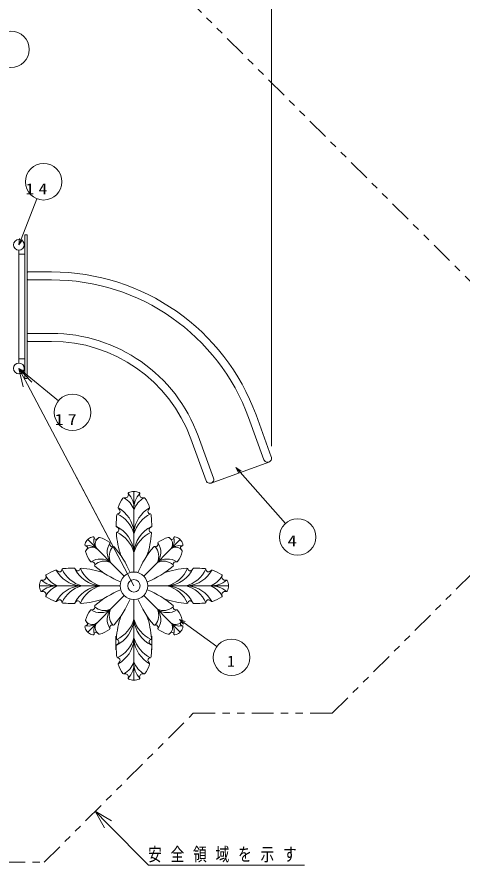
# Model space of a CAD drawing. Units: millimetres on the paper. Extents: x 0 to 420, y -594 to 297.
# Drawn here: x 218 to 278.8, y 106.2 to 222.2 of the extents above; entities that cross this region are included whole.
import ezdxf
from ezdxf.enums import TextEntityAlignment as Align

# ---------------------------------------------------------------- set-up
doc = ezdxf.new("R2010")
doc.units = ezdxf.units.MM
doc.linetypes.add('USER3', pattern=[8, 3, -1, 1, -1, 1, -1])
for name, color, linetype, lineweight in [('2D', 7, 'Continuous', 13), ('2D_DIMENSION', 7, 'Continuous', 13), ('2D_OUTLINE', 7, 'USER3', 13), ('AM_5', 7, 'Continuous', 13)]:
    doc.layers.add(name, color=color, linetype=linetype, lineweight=lineweight)
doc.styles.add('ＭＳ ゴシック', font='')
doc.styles.get('ＭＳ ゴシック').set_extended_font_data('MS Gothic')

msp = doc.modelspace()

# ---------------------------------------------------------------- linework, layer by layer
at = {"layer": '2D'}
for p, q in [((219.375, 192.419), (219.058, 192.419)), ((219.058, 172.753), (219.058, 192.419)), ((219.375, 172.753), (219.375, 192.419)), ((218.225, 174.869), (218.225, 190.303)), ((219.058, 189.753), (218.225, 189.753)), ((219.375, 187.253), (219.375, 177.92)), ((222.708, 187.336), (219.458, 187.336)), ((222.708, 186.253), (219.458, 186.253)), ((222.708, 178.92), (219.458, 178.92)), ((222.708, 177.836), (219.458, 177.836)), ((219.058, 175.42), (218.225, 175.42)), ((219.375, 172.753), (219.058, 172.753)), ((251.74, 161.636), (249.645, 167.391)), ((252.757, 162.007), (250.663, 167.762)), ((244.849, 159.128), (242.754, 164.883)), ((243.831, 158.758), (241.736, 164.513)), ((252.434, 161.312), (244.525, 158.434)), ((233.966, 146.261), (233.967, 157.299)), ((231.841, 154.993), (231.997, 154.763)), ((236.091, 154.993), (235.935, 154.763)), ((231.586, 152.469), (231.792, 152.323)), ((236.347, 152.469), (236.141, 152.323)), ((229.167, 150.97), (228.901, 150.769)), ((238.766, 150.97), (239.032, 150.769)), ((232.633, 145.709), (227.64, 150.701)), ((235.3, 145.709), (240.292, 150.701)), ((235.3, 145.709), (240.292, 150.701)), ((227.371, 149.175), (227.572, 149.44)), ((240.562, 149.175), (240.36, 149.44)), ((223.348, 146.5), (223.578, 146.344)), ((225.872, 146.756), (226.018, 146.549)), ((242.061, 146.756), (241.915, 146.549)), ((244.584, 146.5), (244.355, 146.344)), ((232.08, 144.375), (221.043, 144.376)), ((235.852, 144.375), (246.89, 144.374)), ((232.633, 143.041), (227.64, 138.049)), ((235.3, 143.041), (240.292, 138.049)), ((223.348, 142.25), (223.578, 142.406)), ((225.872, 141.994), (226.018, 142.201)), ((233.966, 142.489), (233.965, 131.451)), ((242.061, 141.994), (241.915, 142.201)), ((244.584, 142.25), (244.355, 142.406)), ((227.371, 139.575), (227.572, 139.309)), ((240.183, 139.786), (240.724, 139.114)), ((240.987, 139.475), (240.183, 139.786)), ((240.856, 139.295), (240.183, 139.786)), ((240.562, 139.575), (240.36, 139.309)), ((245.292, 136.058), (240.856, 139.295)), ((229.167, 137.779), (228.901, 137.981)), ((231.504, 135.605), (231.504, 137.474)), ((236.429, 135.605), (236.429, 137.474)), ((238.766, 137.779), (239.032, 137.981)), ((231.586, 136.281), (231.792, 136.427)), ((236.347, 136.281), (236.141, 136.427)), ((231.841, 133.757), (231.997, 133.986)), ((236.091, 133.757), (235.935, 133.986))]:
    msp.add_line(p, q, dxfattribs=at)
for centre, radius in [((218.225, 191.044), 0.741), ((218.225, 174.129), 0.741), ((233.966, 144.375), 1.886), ((233.966, 144.375), 0.847), ((247.311, 134.584), 2.5)]:
    msp.add_circle(centre, radius, dxfattribs=at)
for centre, radius, start, end in [((219.458, 187.253), 0.0833, 90, 180), ((222.708, 157.587), 29.749, 20, 90), ((219.458, 186.336), 0.0833, 180, 270), ((222.708, 157.587), 28.666, 20, 90), ((219.458, 178.836), 0.0833, 90, 180), ((222.708, 157.587), 21.332, 20, 90), ((219.458, 177.92), 0.0833, 180, 270), ((222.708, 157.587), 20.249, 20, 90), ((252.249, 161.821), 0.542, 199.99999, 20), ((244.34, 158.943), 0.542, 200, 20.00001), ((232.759, 156.838), 0.438, 250.66279, 17.58205), ((233.303, 157.01), 0.133, 116.31686, 197.58205), ((230.922, 154.967), 3.049, 356.84078, 42.46795), ((233.965, 155.672), 1.626, 89.96927, 116.31686), ((237.01, 154.967), 3.049, 137.53205, 183.15922), ((233.967, 155.672), 1.626, 63.68314, 90.03073), ((234.629, 157.01), 0.133, 342.41795, 63.68314), ((235.174, 156.838), 0.438, 162.41795, 289.33721), ((236.402, 153.603), 4.819, 144.88039, 161.77713), ((232.569, 156.298), 0.133, 70.66279, 144.88039), ((231.101, 153.78), 3.041, 19.58944, 60.61982), ((236.831, 153.78), 3.041, 119.38018, 160.41056), ((235.363, 156.298), 0.133, 35.11961, 109.33721), ((231.53, 153.603), 4.819, 18.22287, 35.11961), ((231.732, 154.561), 0.333, 271.19798, 37.30735), ((231.951, 155.068), 0.133, 161.77713, 214.29726), ((229.728, 151.324), 4.262, 6.09104, 60.58347), ((238.204, 151.324), 4.262, 119.41653, 173.90896), ((236.2, 154.561), 0.333, 142.69265, 268.80202), ((235.981, 155.068), 0.133, 325.70274, 18.22287), ((243.885, 152.488), 12.357, 174.6357, 179.57835), ((236.402, 153.603), 4.819, 173.96875, 179.51425), ((231.742, 154.095), 0.133, 91.19798, 173.96875), ((229.862, 150.372), 4.256, 15.35723, 64.59862), ((238.07, 150.372), 4.256, 115.40138, 164.64277), ((236.19, 154.095), 0.133, 6.03125, 88.80202), ((231.53, 153.603), 4.819, 0.48575, 6.03125), ((224.047, 152.488), 12.357, 0.42165, 5.3643), ((231.663, 152.578), 0.133, 179.57835, 234.72801), ((229.719, 148.651), 4.262, 4.76887, 64.43921), ((231.581, 152.065), 0.333, 283.9115, 50.85217), ((238.214, 148.651), 4.262, 115.56079, 175.23113), ((236.351, 152.065), 0.333, 129.14783, 256.0885), ((236.27, 152.578), 0.133, 305.27199, 0.42165), ((228.514, 149.922), 1.167, 97.5718, 130.5477), ((228.378, 150.946), 0.133, 346.74487, 97.5718), ((230.082, 150.545), 1.617, 166.74487, 223.52339), ((228.759, 150.981), 0.255, 192.93452, 303.74969), ((229.237, 150.857), 0.133, 76.40308, 121.62242), ((228.385, 147.338), 3.754, 53.12443, 76.40308), ((243.885, 152.488), 12.357, 184.11118, 198.73327), ((231.694, 151.612), 0.133, 103.9115, 184.11118), ((229.864, 147.826), 4.256, 15.42977, 65.87096), ((238.069, 147.826), 4.256, 114.12904, 164.57023), ((224.047, 152.488), 12.357, 341.26673, 355.88882), ((236.239, 151.612), 0.133, 355.88882, 76.0885), ((239.547, 147.338), 3.754, 103.59692, 126.87557), ((238.696, 150.857), 0.133, 58.37758, 103.59692), ((237.851, 150.545), 1.617, 316.47661, 13.25513), ((239.173, 150.981), 0.255, 236.25031, 347.06548), ((239.554, 150.946), 0.133, 82.4282, 193.25513), ((239.418, 149.922), 1.167, 49.4523, 82.4282), ((227.395, 149.963), 0.133, 172.4282, 283.25513), ((228.419, 149.827), 1.167, 139.4523, 172.4282), ((227.36, 149.582), 0.255, 326.25031, 77.06548), ((227.796, 148.26), 1.617, 46.47661, 103.25513), ((229.078, 149.263), 2.034, 135, 139.4523), ((229.078, 149.263), 2.034, 130.5477, 135), ((229.709, 150.089), 1.035, 133.03295, 219.39926), ((229.094, 150.748), 0.133, 127.13097, 133.03295), ((232.562, 148.961), 2.268, 145.55569, 217.57293), ((232.596, 148.415), 2.014, 138.92047, 204.5637), ((230.558, 150.234), 0.133, 346.75754, 53.12443), ((231.042, 150.093), 0.371, 162.6777, 263.4593), ((231.015, 149.856), 0.133, 263.4593, 304.09515), ((231.165, 149.635), 0.133, 40.66343, 124.09515), ((236.768, 149.635), 0.133, 55.90485, 139.33657), ((236.917, 149.856), 0.133, 235.90485, 276.5407), ((235.337, 148.415), 2.014, 335.4363, 41.07953), ((236.89, 150.093), 0.371, 276.5407, 17.3223), ((235.371, 148.961), 2.268, 322.42707, 34.44431), ((237.374, 150.234), 0.133, 126.87557, 193.24246), ((238.839, 150.748), 0.133, 46.96705, 52.86903), ((238.223, 150.089), 1.035, 320.60074, 46.96705), ((240.136, 148.26), 1.617, 76.74487, 133.52339), ((238.854, 149.263), 2.034, 45, 49.4523), ((238.854, 149.263), 2.034, 40.5477, 45), ((240.572, 149.582), 0.255, 102.93452, 213.74969), ((239.513, 149.827), 1.167, 7.5718, 40.5477), ((240.537, 149.963), 0.133, 256.74487, 7.5718), ((227.484, 149.105), 0.133, 148.37758, 193.59692), ((231.003, 149.956), 3.754, 193.59692, 216.87557), ((227.593, 149.247), 0.133, 136.96705, 142.86903), ((228.252, 148.632), 1.035, 50.60074, 136.96705), ((221.364, 141.216), 13.054, 22.37225, 40.66343), ((246.569, 141.216), 13.054, 139.33657, 157.62775), ((239.68, 148.632), 1.035, 43.03295, 129.39926), ((236.929, 149.956), 3.754, 323.12443, 346.40308), ((240.339, 149.247), 0.133, 37.13097, 43.03295), ((240.448, 149.105), 0.133, 346.40308, 31.62242), ((228.107, 147.783), 0.133, 216.87557, 283.24246), ((229.38, 145.779), 2.268, 52.42707, 124.44431), ((228.248, 147.299), 0.371, 6.5407, 107.3223), ((229.926, 145.745), 2.014, 65.4363, 131.07953), ((238.552, 145.779), 2.268, 55.55569, 127.57293), ((238.006, 145.745), 2.014, 48.92047, 114.5637), ((239.684, 147.299), 0.371, 72.6777, 173.4593), ((239.825, 147.783), 0.133, 256.75754, 323.12443), ((224.739, 141.939), 4.819, 108.22287, 125.11961), ((223.273, 146.39), 0.133, 55.70274, 108.22287), ((227.017, 148.613), 4.262, 209.41653, 263.90896), ((223.78, 146.609), 0.333, 232.69265, 358.80202), ((224.246, 146.599), 0.133, 96.03125, 178.80202), ((227.969, 148.479), 4.256, 205.40138, 254.64277), ((224.739, 141.939), 4.819, 90.48575, 96.03125), ((225.853, 134.456), 12.357, 90.42165, 95.3643), ((225.763, 146.679), 0.133, 35.27199, 90.42165), ((229.691, 148.622), 4.262, 205.56079, 265.23113), ((226.276, 146.76), 0.333, 219.14783, 346.0885), ((226.729, 146.648), 0.133, 85.88882, 166.0885), ((230.515, 148.477), 4.256, 204.12904, 254.57023), ((225.853, 134.456), 12.357, 71.26673, 85.88882), ((228.706, 147.176), 0.133, 145.90485, 229.33657), ((228.485, 147.326), 0.133, 325.90485, 6.5407), ((237.125, 156.978), 13.054, 229.33657, 247.62775), ((230.807, 156.978), 13.054, 292.37225, 310.66343), ((242.079, 134.456), 12.357, 94.11118, 108.73327), ((237.417, 148.477), 4.256, 285.42977, 335.87096), ((238.242, 148.622), 4.262, 274.76887, 334.43921), ((239.227, 147.176), 0.133, 310.66343, 34.09515), ((239.448, 147.326), 0.133, 173.4593, 214.09515), ((239.964, 148.479), 4.256, 285.35723, 334.59862), ((241.203, 146.648), 0.133, 13.9115, 94.11118), ((241.656, 146.76), 0.333, 193.9115, 320.85217), ((240.916, 148.613), 4.262, 276.09104, 330.58347), ((242.169, 146.679), 0.133, 89.57835, 144.72801), ((242.079, 134.456), 12.357, 84.6357, 89.57835), ((243.194, 141.939), 4.819, 83.96875, 89.51425), ((243.686, 146.599), 0.133, 1.19798, 83.96875), ((244.153, 146.609), 0.333, 181.19798, 307.30735), ((244.659, 146.39), 0.133, 71.77713, 124.29726), ((243.194, 141.939), 4.819, 54.88039, 71.77713), ((222.669, 144.376), 1.626, 153.68314, 180.03073), ((221.331, 145.038), 0.133, 72.41795, 153.68314), ((223.374, 147.419), 3.049, 227.53205, 273.15922), ((221.503, 145.583), 0.438, 252.41795, 19.33721), ((222.043, 145.772), 0.133, 125.11961, 199.33721), ((224.562, 147.24), 3.041, 209.38018, 250.41056), ((244.558, 147.419), 3.049, 266.84078, 312.46795), ((243.371, 147.24), 3.041, 289.58944, 330.61982), ((245.89, 145.772), 0.133, 340.66279, 54.88039), ((246.429, 145.583), 0.438, 160.66279, 287.58205), ((246.602, 145.038), 0.133, 26.31686, 107.58205), ((245.263, 144.376), 1.626, 359.96927, 26.31686), ((222.669, 144.374), 1.626, 179.96927, 206.31686), ((223.374, 141.331), 3.049, 86.84078, 132.46795), ((224.562, 141.51), 3.041, 109.58944, 150.61982), ((227.017, 140.137), 4.262, 96.09104, 150.58347), ((227.969, 140.271), 4.256, 105.35723, 154.59862), ((229.691, 140.127), 4.262, 94.76887, 154.43921), ((230.515, 140.272), 4.256, 105.42977, 155.87096), ((237.417, 140.272), 4.256, 24.12904, 74.57023), ((238.242, 140.127), 4.262, 25.56079, 85.23113), ((239.964, 140.271), 4.256, 25.40138, 74.64277), ((240.916, 140.137), 4.262, 29.41653, 83.90896), ((244.558, 141.331), 3.049, 47.53205, 93.15922), ((243.371, 141.51), 3.041, 29.38018, 70.41056), ((245.263, 144.374), 1.626, 333.68314, 0.03073), ((221.331, 143.712), 0.133, 206.31686, 287.58205), ((221.503, 143.167), 0.438, 340.66279, 107.58205), ((222.043, 142.978), 0.133, 160.66279, 234.88039), ((224.739, 146.811), 4.819, 234.88039, 251.77713), ((237.125, 131.772), 13.054, 112.37225, 130.66343), ((230.807, 131.772), 13.054, 49.33657, 67.62775), ((243.194, 146.811), 4.819, 288.22287, 305.11961), ((245.89, 142.978), 0.133, 305.11961, 19.33721), ((246.429, 143.167), 0.438, 72.41795, 199.33721), ((246.602, 143.712), 0.133, 252.41795, 333.68314), ((223.273, 142.36), 0.133, 251.77713, 304.29726), ((223.78, 142.141), 0.333, 1.19798, 127.30735), ((224.246, 142.151), 0.133, 181.19798, 263.96875), ((224.739, 146.811), 4.819, 263.96875, 269.51425), ((225.853, 154.294), 12.357, 264.6357, 269.57835), ((225.763, 142.071), 0.133, 269.57835, 324.72801), ((226.276, 141.99), 0.333, 13.9115, 140.85217), ((226.729, 142.102), 0.133, 193.9115, 274.11118), ((225.853, 154.294), 12.357, 274.11118, 288.73327), ((228.706, 141.573), 0.133, 130.66343, 214.09515), ((221.364, 147.534), 13.054, 319.33657, 337.62775), ((246.569, 147.534), 13.054, 202.37225, 220.66343), ((242.079, 154.294), 12.357, 251.26673, 265.88882), ((239.227, 141.573), 0.133, 325.90485, 49.33657), ((241.203, 142.102), 0.133, 265.88882, 346.0885), ((241.656, 141.99), 0.333, 39.14783, 166.0885), ((242.169, 142.071), 0.133, 215.27199, 270.42165), ((242.079, 154.294), 12.357, 270.42165, 275.3643), ((243.194, 146.811), 4.819, 270.48575, 276.03125), ((243.686, 142.151), 0.133, 276.03125, 358.80202), ((244.153, 142.141), 0.333, 52.69265, 178.80202), ((244.659, 142.36), 0.133, 235.70274, 288.22287), ((231.003, 138.794), 3.754, 143.12443, 166.40308), ((228.107, 140.967), 0.133, 76.75754, 143.12443), ((229.38, 142.97), 2.268, 235.55569, 307.57293), ((228.248, 141.451), 0.371, 252.6777, 353.4593), ((228.485, 141.424), 0.133, 353.4593, 34.09515), ((229.926, 143.005), 2.014, 228.92047, 294.5637), ((232.562, 139.789), 2.268, 142.42707, 214.44431), ((232.596, 140.335), 2.014, 155.4363, 221.07953), ((235.337, 140.335), 2.014, 318.92047, 24.5637), ((238.006, 143.005), 2.014, 245.4363, 311.07953), ((235.371, 139.789), 2.268, 325.55569, 37.57293), ((238.552, 142.97), 2.268, 232.42707, 304.44431), ((239.448, 141.424), 0.133, 145.90485, 186.5407), ((239.684, 141.451), 0.371, 186.5407, 287.3223), ((239.825, 140.967), 0.133, 36.87557, 103.24246), ((236.929, 138.794), 3.754, 13.59692, 36.87557), ((227.484, 139.645), 0.133, 166.40308, 211.62242), ((227.36, 139.168), 0.255, 282.93452, 33.74969), ((227.796, 140.49), 1.617, 256.74487, 313.52339), ((227.593, 139.503), 0.133, 217.13097, 223.03295), ((228.252, 140.118), 1.035, 223.03295, 309.39926), ((230.082, 138.205), 1.617, 136.47661, 193.25513), ((229.709, 138.661), 1.035, 140.60074, 226.96705), ((229.719, 140.099), 4.262, 295.56079, 355.23113), ((243.885, 136.262), 12.357, 161.26673, 175.88882), ((229.864, 140.924), 4.256, 294.12904, 344.57023), ((238.069, 140.924), 4.256, 195.42977, 245.87096), ((238.214, 140.099), 4.262, 184.76887, 244.43921), ((224.047, 136.262), 12.357, 4.11118, 18.73327), ((238.223, 138.661), 1.035, 313.03295, 39.39926), ((239.68, 140.118), 1.035, 230.60074, 316.96705), ((237.851, 138.205), 1.617, 346.74487, 43.52339), ((240.136, 140.49), 1.617, 226.47661, 283.25513), ((240.572, 139.168), 0.255, 146.25031, 257.06548), ((240.339, 139.503), 0.133, 316.96705, 322.86903), ((240.448, 139.645), 0.133, 328.37758, 13.59692), ((227.395, 138.787), 0.133, 76.74487, 187.5718), ((228.419, 138.923), 1.167, 187.5718, 220.5477), ((229.078, 139.487), 2.034, 220.5477, 225), ((228.385, 141.412), 3.754, 283.59692, 306.87557), ((230.558, 138.516), 0.133, 306.87557, 13.24246), ((231.042, 138.657), 0.371, 96.5407, 197.3223), ((231.015, 138.894), 0.133, 55.90485, 96.5407), ((231.165, 139.114), 0.133, 235.90485, 319.33657), ((236.768, 139.114), 0.133, 220.66343, 304.09515), ((236.917, 138.894), 0.133, 83.4593, 124.09515), ((236.89, 138.657), 0.371, 342.6777, 83.4593), ((237.374, 138.516), 0.133, 166.75754, 233.12443), ((239.547, 141.412), 3.754, 233.12443, 256.40308), ((238.854, 139.487), 2.034, 315, 319.4523), ((239.513, 138.923), 1.167, 319.4523, 352.4282), ((240.537, 138.787), 0.133, 352.4282, 103.25513), ((229.078, 139.487), 2.034, 225, 229.4523), ((228.514, 138.828), 1.167, 229.4523, 262.4282), ((228.378, 137.804), 0.133, 262.4282, 13.25513), ((228.759, 137.769), 0.255, 56.25031, 167.06548), ((229.094, 138.002), 0.133, 226.96705, 232.86903), ((229.237, 137.893), 0.133, 238.37758, 283.59692), ((231.694, 137.138), 0.133, 175.88882, 256.0885), ((231.581, 136.685), 0.333, 309.14783, 76.0885), ((229.862, 138.378), 4.256, 295.40138, 344.64277), ((229.728, 137.426), 4.262, 299.41653, 353.90896), ((238.07, 138.378), 4.256, 195.35723, 244.59862), ((238.204, 137.426), 4.262, 186.09104, 240.58347), ((236.351, 136.685), 0.333, 103.9115, 230.85217), ((236.239, 137.138), 0.133, 283.9115, 4.11118), ((238.696, 137.893), 0.133, 256.40308, 301.62242), ((238.839, 138.002), 0.133, 307.13097, 313.03295), ((239.173, 137.769), 0.255, 12.93452, 123.74969), ((239.554, 137.804), 0.133, 166.74487, 277.5718), ((239.418, 138.828), 1.167, 277.5718, 310.5477), ((238.854, 139.487), 2.034, 310.5477, 315), ((243.885, 136.262), 12.357, 180.42165, 185.3643), ((231.663, 136.172), 0.133, 125.27199, 180.42165), ((236.27, 136.172), 0.133, 359.57835, 54.72801), ((224.047, 136.262), 12.357, 354.6357, 359.57835), ((236.402, 135.147), 4.819, 180.48575, 186.03125), ((231.742, 134.655), 0.133, 186.03125, 268.80202), ((236.19, 134.655), 0.133, 271.19798, 353.96875), ((231.53, 135.147), 4.819, 353.96875, 359.51425), ((231.732, 134.188), 0.333, 322.69265, 88.80202), ((231.951, 133.682), 0.133, 145.70274, 198.22287), ((236.402, 135.147), 4.819, 198.22287, 215.11961), ((231.101, 134.97), 3.041, 299.38018, 340.41056), ((230.922, 133.783), 3.049, 317.53205, 3.15922), ((237.01, 133.783), 3.049, 176.84078, 222.46795), ((236.831, 134.97), 3.041, 199.58944, 240.61982), ((231.53, 135.147), 4.819, 324.88039, 341.77713), ((236.2, 134.188), 0.333, 91.19798, 217.30735), ((235.981, 133.682), 0.133, 341.77713, 34.29726), ((232.569, 132.452), 0.133, 215.11961, 289.33721), ((232.759, 131.912), 0.438, 342.41795, 109.33721), ((235.174, 131.912), 0.438, 70.66279, 197.58205), ((235.363, 132.452), 0.133, 250.66279, 324.88039), ((233.303, 131.739), 0.133, 162.41795, 243.68314), ((233.965, 133.078), 1.626, 243.68314, 270.03073), ((233.967, 133.078), 1.626, 269.96927, 296.31686), ((234.629, 131.739), 0.133, 296.31686, 17.58205)]:
    msp.add_arc(centre, radius, start, end, dxfattribs=at)
at = {"layer": '2D_DIMENSION'}
for p, q in [((252.79, 163.488), (252.79, 249.039)), ((252.79, 163.488), (252.79, 249.039)), ((218.225, 174.129), (219.394, 171.919)), ((218.225, 174.129), (218.802, 171.606)), ((219.986, 172.232), (218.225, 174.129)), ((219.394, 171.919), (233.966, 144.375)), ((233.966, 144.375), (226.096, 159.252)), ((228.647, 113.521), (230.406, 111.745)), ((228.647, 113.521), (230.882, 112.216)), ((229.93, 111.273), (228.647, 113.521)), ((230.406, 111.745), (235.935, 106.162)), ((235.935, 106.162), (257.298, 106.162))]:
    msp.add_line(p, q, dxfattribs=at)
at = {"layer": '2D_OUTLINE'}
for p, q in [((282.789, 183.226), (228.271, 237.744)), ((261.094, 126.927), (282.789, 148.622)), ((221.699, 106.553), (242.073, 126.927)), ((242.073, 126.927), (261.094, 126.927)), ((192.077, 106.553), (221.699, 106.553))]:
    msp.add_line(p, q, dxfattribs=at)
at = {"layer": 'AM_5'}
for p, q in [((220.698, 197.351), (218.529, 191.82)), ((218.321, 191.902), (218.225, 191.044)), ((218.529, 191.82), (218.225, 191.044)), ((218.225, 191.044), (218.737, 191.739)), ((218.225, 174.129), (218.728, 173.428)), ((219.011, 173.773), (218.225, 174.129)), ((218.869, 173.6), (218.225, 174.129)), ((223.629, 169.7), (218.869, 173.6)), ((247.922, 160.548), (248.309, 159.777)), ((248.643, 160.073), (247.922, 160.548)), ((248.476, 159.925), (247.922, 160.548)), ((254.696, 152.92), (248.476, 159.925))]:
    msp.add_line(p, q, dxfattribs=at)
for centre in [(217.128, 217.795), (221.61, 199.678), (225.563, 168.115), (256.356, 151.051)]:
    msp.add_circle(centre, 2.5, dxfattribs=at)

# ---------------------------------------------------------------- texts
at = {"layer": '2D', "style": 'ＭＳ ゴシック'}
msp.add_text('1', height=1.527, dxfattribs=at).set_placement((246.716, 132.848), align=Align.BOTTOM_LEFT)
at = {"layer": '2D_DIMENSION', "insert": (235.901, 106.508), "char_height": 1.833, "attachment_point": 7, "style": 'ＭＳ ゴシック'}
msp.add_mtext('\\T1.64;\\W0.75;安全領域を示す', dxfattribs=at)
at = {"layer": 'AM_5', "style": 'ＭＳ ゴシック', "width": 1.25}
msp.add_text('4', height=1.527, dxfattribs=at).set_placement((254.967, 149.315), align=Align.BOTTOM_LEFT)
at = {"layer": 'AM_5', "char_height": 1.527, "attachment_point": 7, "style": 'ＭＳ ゴシック'}
for s, insert in [('\\T1.5;\\W1.15;14', (219.13, 197.942)), ('\\T1.5;\\W1.15;17', (223.132, 166.379))]:
    msp.add_mtext(s, dxfattribs=dict(at, insert=insert))

doc.saveas('drawing.dxf')
